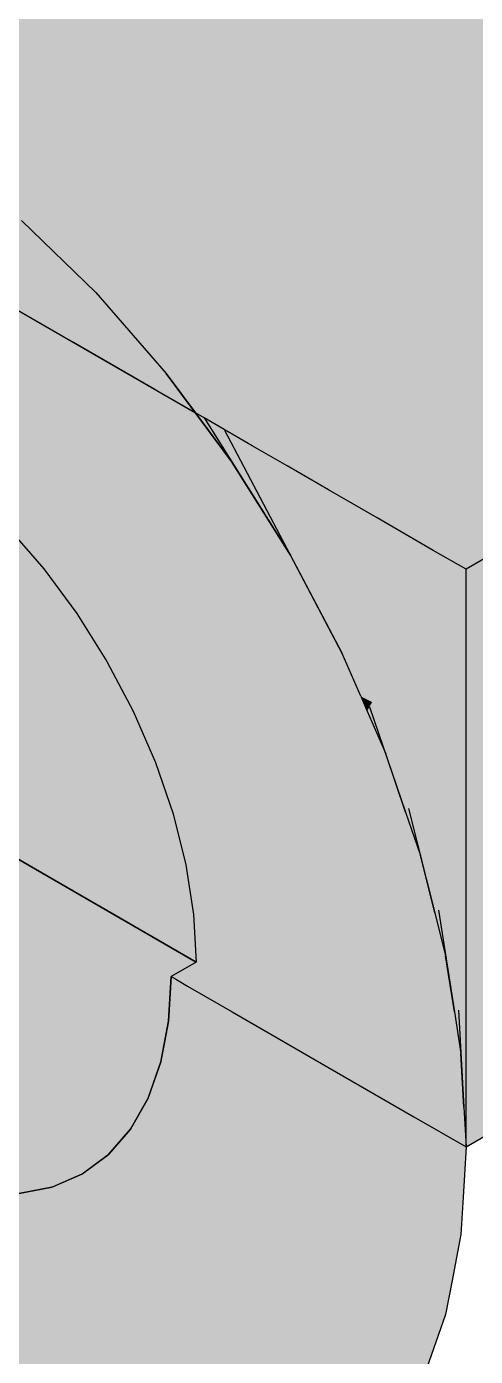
# Model space of a CAD drawing. Extents: x 0 to 297, y 0 to 210.
# Drawn here: x 219.28 to 225.64, y 131.31 to 150.1 of the extents above; entities that cross this region are included whole.
import ezdxf

# ---------------------------------------------------------------- set-up
doc = ezdxf.new("R2010")
doc.units = 0
doc.layers.add('SOMBRA', color=8, linetype='CONTINUOUS')
doc.layers.add('VISIBLE', color=7, linetype='CONTINUOUS')

msp = doc.modelspace()

# ---------------------------------------------------------------- linework, layer by layer
at = {"layer": 'SOMBRA', "color": 253}
for points in [[(260.8315, 174.9701), (265.8094, 177.1344), (208.5337, 144.0663)], [(260.8315, 174.9701), (208.5337, 144.9238), (259.7943, 174.5191)], [(260.8315, 174.9701), (208.5337, 144.0663), (208.5337, 144.7759)], [(260.8315, 174.9701), (208.5337, 144.7759), (208.5337, 144.9238)], [(208.5337, 144.9238), (254.9197, 172.3997), (259.7943, 174.5191)], [(208.5337, 145.6187), (252.3231, 171.2707), (254.9197, 172.3997)], [(208.5337, 144.9238), (208.5337, 145.6187), (254.9197, 172.3997)], [(208.5337, 145.9889), (250.1163, 170.3112), (252.3231, 171.2707)], [(208.5337, 145.6187), (208.5337, 145.9889), (252.3231, 171.2707)], [(208.5337, 146.3035), (245.225, 168.1845), (250.1163, 170.3112)], [(208.5337, 145.9889), (208.5337, 146.3035), (250.1163, 170.3112)], [(208.5337, 147.0007), (243.9345, 167.6233), (245.225, 168.1845)], [(208.5337, 146.3035), (208.5337, 147.0007), (245.225, 168.1845)], [(208.5337, 147.1847), (240.1641, 165.984), (243.9345, 167.6233)], [(208.5337, 147.0007), (208.5337, 147.1847), (243.9345, 167.6233)], [(208.5337, 147.7222), (235.3761, 163.9022), (240.1641, 165.984)], [(208.5337, 147.1847), (208.5337, 147.7222), (240.1641, 165.984)], [(208.5337, 148.4048), (234.8636, 163.6794), (235.3761, 163.9022)], [(208.5337, 147.7222), (208.5337, 148.4048), (235.3761, 163.9022)], [(208.5337, 148.4778), (229.249, 161.2382), (234.8636, 163.6794)], [(208.5337, 148.4048), (208.5337, 148.4778), (234.8636, 163.6794)], [(208.5337, 149.2782), (223.2339, 158.6229), (229.249, 161.2382)], [(208.5337, 148.4778), (208.5337, 149.2782), (229.249, 161.2382)], [(208.5337, 149.2782), (208.5337, 150.1357), (223.2339, 158.6229)], [(219.2152, 147.3635), (219.948, 145.6413), (218.9137, 146.2384)], [(219.2152, 147.3635), (220.2662, 146.3447), (219.948, 145.6413)], [(221.2617, 145.2031), (220.2662, 146.3447), (208.9525, 139.8127)], [(220.2662, 146.3447), (221.1015, 144.9753), (219.948, 145.6413)], [(220.2662, 146.3447), (221.2617, 145.2031), (221.1015, 144.9753)], [(209.948, 138.6712), (221.2617, 145.2031), (208.9525, 139.8127)], [(222.1845, 143.9583), (221.2617, 145.2031), (209.948, 138.6712)], [(221.2617, 145.2031), (221.6768, 144.6431), (221.1015, 144.9753)], [(210.8708, 137.4263), (222.1845, 143.9583), (209.948, 138.6712)], [(223.019, 142.6314), (222.1845, 143.9583), (210.8708, 137.4263)], [(211.7053, 136.0995), (223.019, 142.6314), (210.8708, 137.4263)], [(223.7509, 141.2453), (223.019, 142.6314), (211.7053, 136.0995)], [(212.4371, 134.7134), (223.7509, 141.2453), (211.7053, 136.0995)], [(221.295, 137.3518), (221.1854, 138.051), (221.539, 138.2551)], [(221.295, 137.3518), (221.539, 138.2551), (221.649, 137.5526)], [(221.295, 137.3518), (209.8717, 131.519), (221.1854, 138.051)], [(221.295, 137.3518), (221.649, 137.5526), (221.2955, 137.3484)], [(221.3322, 136.6802), (221.2955, 137.3484), (221.649, 137.5526)], [(221.3322, 136.6802), (221.649, 137.5526), (221.6859, 136.8812)], [(221.295, 137.3518), (209.9644, 130.9276), (209.8717, 131.519)], [(209.9644, 130.9276), (221.295, 137.3518), (221.2955, 137.3484)], [(209.9644, 130.9276), (221.2955, 137.3484), (209.9818, 130.8165)], [(221.3322, 136.6802), (209.9818, 130.8165), (221.2955, 137.3484)], [(221.3322, 136.6802), (221.6859, 136.8812), (221.3324, 136.677)], [(221.3322, 136.6802), (210.0128, 130.2513), (209.9818, 130.8165)], [(210.0128, 130.2513), (221.3322, 136.6802), (221.3324, 136.677)], [(210.0128, 130.2513), (221.3324, 136.677), (210.0187, 130.1451)], [(221.2957, 136.0512), (210.0187, 130.1451), (221.3324, 136.677)], [(221.3324, 136.677), (221.4075, 136.6337), (221.2955, 136.0482)], [(221.4075, 136.6337), (221.3699, 135.9939), (221.2955, 136.0482)], [(221.4075, 136.6337), (221.5644, 136.5431), (221.3699, 135.9939)], [(221.5644, 136.5431), (221.5255, 135.8805), (221.3699, 135.9939)], [(221.5644, 136.5431), (221.8181, 136.3966), (221.5255, 135.8805)], [(221.8181, 136.3966), (221.777, 135.697), (221.5255, 135.8805)], [(221.8181, 136.3966), (222.1955, 136.1787), (221.777, 135.697)], [(222.1955, 136.1787), (222.1513, 135.424), (221.777, 135.697)], [(222.1955, 136.1787), (222.7438, 135.8621), (222.1513, 135.424)], [(209.9876, 129.6158), (221.2955, 136.0482), (209.9818, 129.5163)], [(209.9876, 129.6158), (221.2957, 136.0512), (221.2955, 136.0482)], [(221.2957, 136.0512), (209.9876, 129.6158), (210.0187, 130.1451)], [(221.2955, 136.0482), (221.3699, 135.9939), (221.1854, 135.4728)], [(221.3699, 135.9939), (221.2579, 135.4085), (221.1854, 135.4728)], [(221.3699, 135.9939), (221.5255, 135.8805), (221.2579, 135.4085)], [(221.5255, 135.8805), (221.4095, 135.2741), (221.2579, 135.4085)], [(221.5255, 135.8805), (221.777, 135.697), (221.4095, 135.2741)], [(222.7438, 135.8621), (222.6948, 135.0276), (222.1513, 135.424)], [(222.7438, 135.8621), (223.5469, 135.3985), (222.6948, 135.0276)], [(221.777, 135.697), (221.6545, 135.0568), (221.4095, 135.2741)], [(221.777, 135.697), (222.1513, 135.424), (221.6545, 135.0568)], [(221.1854, 135.4728), (221.2579, 135.4085), (221.004, 134.9606)], [(221.2579, 135.4085), (221.0734, 134.8874), (221.004, 134.9606)], [(221.2579, 135.4085), (221.4095, 135.2741), (221.0734, 134.8874)], [(222.1513, 135.424), (222.0192, 134.7335), (221.6545, 135.0568)], [(222.1513, 135.424), (222.6948, 135.0276), (222.0192, 134.7335)], [(223.5469, 135.3985), (223.491, 134.4469), (222.6948, 135.0276)], [(223.5469, 135.3985), (224.7662, 134.6945), (223.491, 134.4469)], [(221.4095, 135.2741), (221.2184, 134.7343), (221.0734, 134.8874)], [(221.4095, 135.2741), (221.6545, 135.0568), (221.2184, 134.7343)], [(221.004, 134.9606), (221.0734, 134.8874), (220.7545, 134.5204)], [(221.6545, 135.0568), (221.4528, 134.4869), (221.2184, 134.7343)], [(221.6545, 135.0568), (222.0192, 134.7335), (221.4528, 134.4869)], [(222.6948, 135.0276), (222.5487, 134.2639), (222.0192, 134.7335)], [(222.6948, 135.0276), (223.491, 134.4469), (222.5487, 134.2639)], [(221.0734, 134.8874), (220.8195, 134.4395), (220.7545, 134.5204)], [(221.0734, 134.8874), (221.2184, 134.7343), (220.8195, 134.4395)], [(221.2184, 134.7343), (220.9554, 134.2704), (220.8195, 134.4395)], [(221.2184, 134.7343), (221.4528, 134.4869), (220.9554, 134.2704)], [(222.0192, 134.7335), (221.8015, 134.1188), (221.4528, 134.4869)], [(222.0192, 134.7335), (222.5487, 134.2639), (221.8015, 134.1188)], [(224.7662, 134.6945), (224.7, 133.5651), (223.491, 134.4469)], [(224.7662, 134.6945), (225.4627, 133.5591), (224.7, 133.5651)], [(224.7662, 134.6945), (225.5043, 134.2684), (225.4627, 133.5591)], [(220.7545, 134.5204), (220.8195, 134.4395), (220.441, 134.1596)], [(220.8195, 134.4395), (220.5006, 134.0725), (220.441, 134.1596)], [(220.8195, 134.4395), (220.9554, 134.2704), (220.5006, 134.0725)], [(221.4528, 134.4869), (221.1751, 133.9971), (220.9554, 134.2704)], [(221.4528, 134.4869), (221.8015, 134.1188), (221.1751, 133.9971)], [(223.491, 134.4469), (223.3245, 133.576), (222.5487, 134.2639)], [(223.491, 134.4469), (224.7, 133.5651), (223.3245, 133.576)], [(220.9554, 134.2704), (220.6251, 133.8903), (220.5006, 134.0725)], [(220.9554, 134.2704), (221.1751, 133.9971), (220.6251, 133.8903)], [(222.5487, 134.2639), (222.308, 133.584), (221.8015, 134.1188)], [(222.5487, 134.2639), (223.3245, 133.576), (222.308, 133.584)], [(220.441, 134.1596), (220.5006, 134.0725), (220.069, 133.8846)], [(220.5006, 134.0725), (220.1221, 133.7926), (220.069, 133.8846)], [(220.5006, 134.0725), (220.6251, 133.8903), (220.1221, 133.7926)], [(221.8015, 134.1188), (221.502, 133.5904), (221.1751, 133.9971)], [(221.8015, 134.1188), (222.308, 133.584), (221.502, 133.5904)], [(220.069, 133.8846), (220.1221, 133.7926), (219.6448, 133.6999)], [(220.6251, 133.8903), (220.2331, 133.6005), (220.1221, 133.7926)], [(220.6251, 133.8903), (220.8264, 133.5958), (220.2331, 133.6005)], [(221.1751, 133.9971), (220.8264, 133.5958), (220.6251, 133.8903)], [(221.1751, 133.9971), (221.502, 133.5904), (220.8264, 133.5958)], [(219.6448, 133.6999), (219.6905, 133.6048), (219.1757, 133.6088)], [(220.1221, 133.7926), (219.6905, 133.6048), (219.6448, 133.6999)], [(220.1221, 133.7926), (220.2331, 133.6005), (219.6905, 133.6048)], [(219.2917, 133.3099), (218.7585, 133.3141), (218.6984, 133.5161)], [(219.2132, 133.5121), (219.2917, 133.3099), (218.6984, 133.5161)], [(219.6905, 133.6048), (219.2132, 133.5121), (219.1757, 133.6088)], [(219.6905, 133.6048), (219.7861, 133.4059), (219.2132, 133.5121)], [(219.7861, 133.4059), (219.2917, 133.3099), (219.2132, 133.5121)], [(220.2331, 133.6005), (219.7861, 133.4059), (219.6905, 133.6048)], [(220.2331, 133.6005), (220.4125, 133.2898), (219.7861, 133.4059)], [(220.8264, 133.5958), (220.4125, 133.2898), (220.2331, 133.6005)], [(220.8264, 133.5958), (221.1258, 133.1575), (220.4125, 133.2898)], [(221.502, 133.5904), (221.1258, 133.1575), (220.8264, 133.5958)], [(221.502, 133.5904), (221.9768, 132.9998), (221.1258, 133.1575)], [(222.308, 133.584), (221.9768, 132.9998), (221.502, 133.5904)], [(222.308, 133.584), (223.05, 132.8008), (221.9768, 132.9998)], [(223.3245, 133.576), (223.05, 132.8008), (222.308, 133.584)], [(223.3245, 133.576), (224.5023, 132.5316), (223.05, 132.8008)], [(224.7, 133.5651), (224.5023, 132.5316), (223.3245, 133.576)], [(224.7, 133.5651), (225.3076, 132.3823), (224.5023, 132.5316)], [(224.7, 133.5651), (225.4317, 133.0314), (225.3076, 132.3823)], [(225.4627, 133.5591), (225.4317, 133.0314), (224.7, 133.5651)], [(219.4185, 132.983), (218.8555, 132.9874), (218.7585, 133.3141)], [(219.2917, 133.3099), (219.4185, 132.983), (218.7585, 133.3141)], [(219.7861, 133.4059), (219.9405, 133.0843), (219.2917, 133.3099)], [(219.9405, 133.0843), (219.4185, 132.983), (219.2917, 133.3099)], [(220.4125, 133.2898), (219.9405, 133.0843), (219.7861, 133.4059)], [(220.4125, 133.2898), (220.6794, 132.8274), (219.9405, 133.0843)], [(221.1258, 133.1575), (220.6794, 132.8274), (220.4125, 133.2898)], [(219.9405, 133.0843), (220.1703, 132.6058), (219.4185, 132.983)], [(220.6794, 132.8274), (220.1703, 132.6058), (219.9405, 133.0843)], [(221.1258, 133.1575), (221.5608, 132.521), (220.6794, 132.8274)], [(221.9768, 132.9998), (221.5608, 132.521), (221.1258, 133.1575)], [(219.6073, 132.4965), (219, 132.5013), (218.8555, 132.9874)], [(219.4185, 132.983), (219.6073, 132.4965), (218.8555, 132.9874)], [(220.1703, 132.6058), (219.6073, 132.4965), (219.4185, 132.983)], [(221.9768, 132.9998), (222.6723, 132.1346), (221.5608, 132.521)], [(223.05, 132.8008), (222.6723, 132.1346), (221.9768, 132.9998)], [(220.6794, 132.8274), (221.0671, 132.1559), (220.1703, 132.6058)], [(221.5608, 132.521), (221.0671, 132.1559), (220.6794, 132.8274)], [(223.05, 132.8008), (224.1765, 131.6116), (222.6723, 132.1346)], [(224.5023, 132.5316), (224.1765, 131.6116), (223.05, 132.8008)], [(220.1703, 132.6058), (220.5041, 131.9109), (219.6073, 132.4965)], [(221.0671, 132.1559), (220.5041, 131.9109), (220.1703, 132.6058)], [(221.5608, 132.521), (222.1979, 131.5886), (221.0671, 132.1559)], [(222.6723, 132.1346), (222.1979, 131.5886), (221.5608, 132.521)], [(224.5023, 132.5316), (225.0106, 131.3216), (224.1765, 131.6116)], [(224.5023, 132.5316), (225.2152, 131.8994), (225.0106, 131.3216)], [(225.3076, 132.3823), (225.2152, 131.8994), (224.5023, 132.5316)], [(219.8814, 131.79), (219.2098, 131.7953), (219, 132.5013)], [(219.6073, 132.4965), (219.8814, 131.79), (219, 132.5013)], [(220.5041, 131.9109), (219.8814, 131.79), (219.6073, 132.4965)], [(221.0671, 132.1559), (221.6349, 131.1724), (220.5041, 131.9109)], [(222.1979, 131.5886), (221.6349, 131.1724), (221.0671, 132.1559)], [(222.6723, 132.1346), (223.7283, 130.8209), (222.1979, 131.5886)], [(224.1765, 131.6116), (223.7283, 130.8209), (222.6723, 132.1346)], [(219.5171, 130.7611), (218.7086, 130.911), (218.5007, 131.9267)], [(219.2098, 131.7953), (219.5171, 130.7611), (218.5007, 131.9267)], [(220.283, 130.7551), (219.5171, 130.7611), (219.2098, 131.7953)], [(219.8814, 131.79), (220.283, 130.7551), (219.2098, 131.7953)], [(220.5041, 131.9109), (220.9929, 130.8929), (219.8814, 131.79)], [(220.9929, 130.8929), (220.283, 130.7551), (219.8814, 131.79)], [(221.6349, 131.1724), (220.9929, 130.8929), (220.5041, 131.9109)], [(222.1979, 131.5886), (223.1653, 130.173), (221.6349, 131.1724)], [(223.7283, 130.8209), (223.1653, 130.173), (222.1979, 131.5886)], [(224.1765, 131.6116), (224.5769, 130.3952), (223.7283, 130.8209)], [(224.1765, 131.6116), (224.8584, 130.8918), (224.5769, 130.3952)], [(225.0106, 131.3216), (224.8584, 130.8918), (224.1765, 131.6116)]]:
    msp.add_solid(points, dxfattribs=at)
at = {"layer": 'SOMBRA', "color": 252}
for points in [[(211.7628, 145.0784), (208.5337, 144.0663), (265.8094, 177.1344)], [(211.7628, 145.0784), (265.8094, 177.1344), (266.5475, 176.7083)], [(217.0975, 146.7504), (211.7628, 145.0784), (266.5475, 176.7083)], [(217.0975, 146.7504), (266.5475, 176.7083), (267.7668, 176.0043)], [(220.6109, 147.8515), (217.0975, 146.7504), (267.7668, 176.0043)], [(220.6109, 147.8515), (267.7668, 176.0043), (268.5699, 175.5407)], [(223.0096, 148.6033), (220.6109, 147.8515), (268.5699, 175.5407)], [(223.0096, 148.6033), (268.5699, 175.5407), (269.1182, 175.2241)], [(264.9473, 162.6636), (282.78, 175.5014), (225.5043, 142.4333)], [(224.6611, 149.1209), (223.0096, 148.6033), (269.1182, 175.2241)], [(224.6611, 149.1209), (269.1182, 175.2241), (269.4957, 175.0062)], [(225.771, 149.4688), (224.6611, 149.1209), (269.4957, 175.0062)], [(225.5043, 134.2684), (279.5509, 166.3244), (282.78, 167.3365)], [(282.78, 167.3365), (229.4989, 137.1441), (225.5043, 134.2684)], [(224.7662, 134.6945), (274.2162, 164.6524), (279.5509, 166.3244)], [(225.5043, 134.2684), (224.7662, 134.6945), (279.5509, 166.3244)], [(223.5469, 135.3985), (270.7028, 163.5513), (274.2162, 164.6524)], [(224.7662, 134.6945), (223.5469, 135.3985), (274.2162, 164.6524)], [(222.7438, 135.8621), (268.3041, 162.7995), (270.7028, 163.5513)], [(223.5469, 135.3985), (222.7438, 135.8621), (270.7028, 163.5513)], [(222.1955, 136.1787), (266.6526, 162.2819), (268.3041, 162.7995)], [(222.7438, 135.8621), (222.1955, 136.1787), (268.3041, 162.7995)], [(251.001, 152.6236), (264.9473, 162.6636), (225.5043, 139.8912)], [(264.9473, 162.6636), (225.5043, 142.4333), (225.5043, 139.8912)], [(221.8181, 136.3966), (265.5427, 161.934), (266.6526, 162.2819)], [(222.1955, 136.1787), (221.8181, 136.3966), (266.6526, 162.2819)], [(221.5644, 136.5431), (264.8563, 161.7189), (265.5427, 161.934)], [(221.8181, 136.3966), (221.5644, 136.5431), (265.5427, 161.934)], [(221.4075, 136.6337), (264.5278, 161.6159), (264.8563, 161.7189)], [(221.5644, 136.5431), (221.4075, 136.6337), (264.8563, 161.7189)], [(221.4075, 136.6337), (221.3324, 136.677), (264.5278, 161.6159)], [(221.6859, 136.8812), (226.7859, 149.7869), (264.5278, 161.6159)], [(239.4089, 144.2784), (251.001, 152.6236), (225.5043, 137.9031)], [(251.001, 152.6236), (225.5043, 139.8912), (225.5043, 137.9031)], [(212.6306, 141.701), (225.771, 149.4688), (226.4574, 149.6839)], [(212.7057, 141.6577), (212.6306, 141.701), (226.4574, 149.6839)], [(212.7057, 141.6577), (226.4574, 149.6839), (226.7859, 149.7869)], [(221.6859, 136.8812), (213.0592, 141.8618), (226.7859, 149.7869)], [(212.4737, 141.7916), (224.6611, 149.1209), (225.771, 149.4688)], [(212.6306, 141.701), (212.4737, 141.7916), (225.771, 149.4688)], [(212.22, 141.9381), (223.0096, 148.6033), (224.6611, 149.1209)], [(212.4737, 141.7916), (212.22, 141.9381), (224.6611, 149.1209)], [(211.8425, 142.156), (220.6109, 147.8515), (223.0096, 148.6033)], [(212.22, 141.9381), (211.8425, 142.156), (223.0096, 148.6033)], [(211.2942, 142.4725), (217.0975, 146.7504), (220.6109, 147.8515)], [(211.8425, 142.156), (211.2942, 142.4725), (220.6109, 147.8515)], [(221.7977, 144.5733), (221.6768, 144.6431), (222.1845, 143.9583)], [(222.0797, 144.4105), (221.7977, 144.5733), (223.019, 142.6314)], [(222.4776, 144.1808), (222.0797, 144.4105), (223.7509, 141.2453)], [(224.1036, 140.5939), (222.4776, 144.1808), (224.0139, 140.6389)], [(224.1036, 140.5939), (222.9727, 143.895), (222.4776, 144.1808)], [(229.4989, 137.1441), (239.4089, 144.2784), (225.5043, 136.2505)], [(239.4089, 144.2784), (225.5043, 137.9031), (225.5043, 136.2505)], [(224.3337, 140.4784), (222.9727, 143.895), (224.1036, 140.5939)], [(224.3337, 140.4784), (223.5604, 143.5557), (222.9727, 143.895)], [(224.694, 140.2977), (223.5604, 143.5557), (224.3337, 140.4784)], [(224.694, 140.2977), (224.2455, 143.1601), (223.5604, 143.5557)], [(225.1865, 140.0506), (224.2455, 143.1601), (224.694, 140.2977)], [(225.1865, 140.0506), (225.0408, 142.7009), (224.2455, 143.1601)], [(217.3726, 139.3715), (219.5293, 142.4397), (219.0232, 143.02)], [(219.1733, 142.2383), (219.0232, 143.02), (219.5293, 142.4397)], [(225.5043, 139.8912), (225.0408, 142.7009), (225.1865, 140.0506)], [(225.5043, 139.8912), (225.5043, 142.4333), (225.0408, 142.7009)], [(217.3726, 139.3715), (219.9984, 141.8069), (219.5293, 142.4397)], [(219.1733, 142.2383), (219.5293, 142.4397), (219.1757, 142.2355)], [(219.6426, 141.6058), (219.1757, 142.2355), (219.5293, 142.4397)], [(219.6426, 141.6058), (219.5293, 142.4397), (219.9984, 141.8069)], [(219.6426, 141.6058), (207.862, 135.7036), (219.1757, 142.2355)], [(217.3726, 139.3715), (220.4226, 141.1324), (219.9984, 141.8069)], [(219.6426, 141.6058), (219.9984, 141.8069), (219.6448, 141.6027)], [(220.067, 140.9315), (219.6448, 141.6027), (219.9984, 141.8069)], [(220.067, 140.9315), (219.9984, 141.8069), (220.4226, 141.1324)], [(219.6426, 141.6058), (208.2569, 135.1709), (207.862, 135.7036)], [(208.2569, 135.1709), (219.6426, 141.6058), (219.6448, 141.6027)], [(208.2569, 135.1709), (219.6448, 141.6027), (208.3311, 135.0708)], [(220.067, 140.9315), (208.3311, 135.0708), (219.6448, 141.6027)], [(217.5266, 136.8934), (223.7509, 141.2453), (212.4371, 134.7134)], [(217.5266, 136.8934), (224.0139, 140.6389), (223.7509, 141.2453)], [(217.3726, 139.3715), (220.7946, 140.4278), (220.4226, 141.1324)], [(220.067, 140.9315), (220.4226, 141.1324), (220.069, 140.9283)], [(220.4393, 140.227), (220.069, 140.9283), (220.4226, 141.1324)], [(220.4393, 140.227), (220.4226, 141.1324), (220.7946, 140.4278)], [(220.067, 140.9315), (208.6882, 134.503), (208.3311, 135.0708)], [(208.6882, 134.503), (220.067, 140.9315), (220.069, 140.9283)], [(208.6882, 134.503), (220.069, 140.9283), (208.7553, 134.3963)], [(220.4393, 140.227), (208.7553, 134.3963), (220.069, 140.9283)], [(217.5266, 136.8934), (224.1044, 140.4302), (224.0139, 140.6389)], [(224.1389, 140.4909), (224.0139, 140.6389), (224.1044, 140.4302)], [(224.1389, 140.4909), (224.1036, 140.5939), (224.0139, 140.6389)], [(224.1765, 140.5573), (224.1036, 140.5939), (224.1389, 140.4909)], [(217.3726, 139.3715), (221.1081, 139.7051), (220.7946, 140.4278)], [(217.5266, 136.8934), (219.2781, 137.6436), (224.1044, 140.4302)], [(219.2781, 137.6436), (224.3675, 139.8237), (224.1044, 140.4302)], [(220.4393, 140.227), (220.7946, 140.4278), (220.441, 140.2237)], [(220.753, 139.5044), (220.441, 140.2237), (220.7946, 140.4278)], [(220.753, 139.5044), (220.7946, 140.4278), (221.1081, 139.7051)], [(224.1389, 140.4909), (224.1044, 140.4302), (224.3675, 139.8237)], [(224.6923, 139.0519), (224.1765, 140.5573), (224.1389, 140.4909)], [(224.6923, 139.0519), (224.1389, 140.4909), (224.649, 139.0021)], [(224.6923, 139.0519), (224.3337, 140.4784), (224.1765, 140.5573)], [(224.8591, 139.2439), (224.3337, 140.4784), (224.6923, 139.0519)], [(224.8591, 139.2439), (224.694, 140.2977), (224.3337, 140.4784)], [(220.4393, 140.227), (209.0685, 133.8032), (208.7553, 134.3963)], [(209.0685, 133.8032), (220.4393, 140.227), (220.441, 140.2237)], [(209.0685, 133.8032), (220.441, 140.2237), (209.1273, 133.6917)], [(220.753, 139.5044), (209.1273, 133.6917), (220.441, 140.2237)], [(225.2087, 139.6462), (224.694, 140.2977), (224.8591, 139.2439)], [(225.2087, 139.6462), (225.1865, 140.0506), (224.694, 140.2977)], [(225.4467, 139.9201), (225.1865, 140.0506), (225.2087, 139.6462)], [(225.5043, 137.9031), (225.4467, 139.9201), (225.2087, 139.6462)], [(225.5043, 137.9031), (225.5043, 139.8912), (225.4467, 139.9201)], [(212.7907, 133.8982), (224.3675, 139.8237), (219.2781, 137.6436)], [(212.7907, 133.8982), (213.0538, 133.2917), (224.3675, 139.8237)], [(219.8226, 136.2155), (224.3675, 139.8237), (213.0538, 133.2917)], [(217.3726, 139.3715), (221.3576, 138.9767), (221.1081, 139.7051)], [(219.8226, 136.2155), (224.649, 139.0021), (224.3675, 139.8237)], [(220.753, 139.5044), (221.1081, 139.7051), (220.7545, 139.501)], [(221.0028, 138.7761), (220.7545, 139.501), (221.1081, 139.7051)], [(221.0028, 138.7761), (221.1081, 139.7051), (221.3576, 138.9767)], [(220.753, 139.5044), (209.3912, 133.0834), (209.1273, 133.6917)], [(209.3912, 133.0834), (220.753, 139.5044), (220.7545, 139.501)], [(209.3912, 133.0834), (220.7545, 139.501), (209.4408, 132.969)], [(221.0028, 138.7761), (209.4408, 132.969), (220.7545, 139.501)], [(225.3123, 137.7611), (225.2087, 139.6462), (224.8591, 139.2439)], [(225.5043, 137.9031), (225.2087, 139.6462), (225.3123, 137.7611)], [(217.3726, 139.3715), (221.6859, 136.8812), (221.649, 137.5526)], [(217.3726, 139.3715), (221.649, 137.5526), (221.539, 138.2551)], [(217.3726, 139.3715), (221.539, 138.2551), (221.3576, 138.9767)], [(225.1143, 137.6148), (224.8591, 139.2439), (224.6923, 139.0519)], [(225.3123, 137.7611), (224.8591, 139.2439), (225.1143, 137.6148)], [(219.8226, 136.2155), (224.8584, 138.3908), (224.649, 139.0021)], [(221.0028, 138.7761), (221.3576, 138.9767), (221.004, 138.7726)], [(221.1845, 138.0544), (221.004, 138.7726), (221.3576, 138.9767)], [(221.1845, 138.0544), (221.3576, 138.9767), (221.539, 138.2551)], [(224.6923, 139.0519), (224.649, 139.0021), (224.8584, 138.3908)], [(225.1143, 137.6148), (224.6923, 139.0519), (225.063, 137.5768)], [(221.0028, 138.7761), (209.6508, 132.3559), (209.4408, 132.969)], [(209.6508, 132.3559), (221.0028, 138.7761), (221.004, 138.7726)], [(209.6508, 132.3559), (221.004, 138.7726), (209.6903, 132.2406)], [(221.1845, 138.0544), (209.6903, 132.2406), (221.004, 138.7726)], [(213.3353, 132.4701), (224.8584, 138.3908), (219.8226, 136.2155)], [(213.3353, 132.4701), (213.5447, 131.8588), (224.8584, 138.3908)], [(220.2367, 134.7903), (224.8584, 138.3908), (213.5447, 131.8588)], [(220.2367, 134.7903), (225.063, 137.5768), (224.8584, 138.3908)], [(221.1845, 138.0544), (221.539, 138.2551), (221.1854, 138.051)], [(221.1845, 138.0544), (209.843, 131.6332), (209.6903, 132.2406)], [(209.843, 131.6332), (221.1845, 138.0544), (221.1854, 138.051)], [(209.843, 131.6332), (221.1854, 138.051), (209.8717, 131.519)], [(225.5043, 136.2505), (225.5043, 137.9031), (225.3123, 137.7611)], [(225.1143, 137.6148), (225.063, 137.5768), (225.2152, 136.9712)], [(225.3979, 136.2042), (225.3123, 137.7611), (225.1143, 137.6148)], [(225.3979, 136.2042), (225.1143, 137.6148), (225.3393, 136.1787)], [(225.5043, 136.2505), (225.3123, 137.7611), (225.3979, 136.2042)], [(220.2367, 134.7903), (225.2152, 136.9712), (225.063, 137.5768)], [(229.4989, 137.1441), (225.5043, 134.8378), (225.5043, 134.2684)], [(229.4989, 137.1441), (225.5043, 136.2505), (225.5043, 134.8378)], [(213.7493, 131.0448), (225.2152, 136.9712), (220.2367, 134.7903)], [(213.7493, 131.0448), (213.9015, 130.4392), (225.2152, 136.9712)], [(220.5129, 133.3922), (225.2152, 136.9712), (213.9015, 130.4392)], [(220.5129, 133.3922), (225.3393, 136.1787), (225.2152, 136.9712)], [(213.3353, 132.4701), (219.8226, 136.2155), (213.0538, 133.2917)], [(220.5129, 133.3922), (225.4317, 135.5892), (225.3393, 136.1787)], [(225.3979, 136.2042), (225.3393, 136.1787), (225.4317, 135.5892)], [(225.5043, 134.8378), (225.5043, 136.2505), (225.3979, 136.2042)], [(225.5043, 134.8378), (225.3979, 136.2042), (225.4733, 134.8318)], [(214.0256, 129.6468), (225.4317, 135.5892), (220.5129, 133.3922)], [(214.0256, 129.6468), (214.118, 129.0572), (225.4317, 135.5892)], [(220.647, 132.0453), (225.4317, 135.5892), (214.118, 129.0572)], [(220.647, 132.0453), (225.4733, 134.8318), (225.4317, 135.5892)], [(213.7493, 131.0448), (220.2367, 134.7903), (213.5447, 131.8588)], [(220.647, 132.0453), (225.5043, 134.2684), (225.4733, 134.8318)], [(225.5043, 134.8378), (225.4733, 134.8318), (225.5043, 134.2684)], [(214.1596, 128.2998), (225.5043, 134.2684), (220.647, 132.0453)], [(214.1596, 128.2998), (214.1906, 127.7364), (225.5043, 134.2684)], [(220.6363, 130.7726), (225.5043, 134.2684), (214.1906, 127.7364)], [(220.6363, 130.7726), (225.4627, 133.5591), (225.5043, 134.2684)], [(220.6363, 130.7726), (225.4317, 133.0314), (225.4627, 133.5591)], [(214.0256, 129.6468), (220.5129, 133.3922), (213.9015, 130.4392)], [(220.4812, 129.5958), (225.4317, 133.0314), (214.118, 126.4994)], [(214.149, 127.0271), (214.118, 126.4994), (225.4317, 133.0314)], [(214.149, 127.0271), (225.4317, 133.0314), (220.6363, 130.7726)], [(220.4812, 129.5958), (225.3076, 132.3823), (225.4317, 133.0314)], [(220.4812, 129.5958), (225.2152, 131.8994), (225.3076, 132.3823)], [(214.1596, 128.2998), (220.647, 132.0453), (214.118, 129.0572)], [(220.1842, 128.5351), (225.2152, 131.8994), (213.9015, 125.3674)], [(213.9938, 125.8503), (213.9015, 125.3674), (225.2152, 131.8994)], [(213.9938, 125.8503), (225.2152, 131.8994), (220.4812, 129.5958)], [(220.1842, 128.5351), (225.0106, 131.3216), (225.2152, 131.8994)], [(220.1842, 128.5351), (224.8584, 130.8918), (225.0106, 131.3216)]]:
    msp.add_solid(points, dxfattribs=at)
at = {"layer": 'SOMBRA', "color": 254}
for points in [[(212.2139, 150.1066), (212.3612, 150.0215), (256.7191, 175.6315)], [(212.3612, 150.0215), (234.5946, 152.1012), (256.7191, 175.6315)], [(282.78, 175.5014), (226.605, 143.604), (225.5043, 142.4333)], [(212.3612, 150.0215), (221.6768, 144.6431), (234.5946, 152.1012)], [(221.6768, 144.6431), (234.3075, 151.7959), (234.5946, 152.1012)], [(221.6768, 144.6431), (221.7977, 144.5733), (234.3075, 151.7959)], [(221.7977, 144.5733), (233.6377, 151.0835), (234.3075, 151.7959)], [(221.7977, 144.5733), (222.0797, 144.4105), (233.6377, 151.0835)], [(222.0797, 144.4105), (232.6927, 150.0785), (233.6377, 151.0835)], [(222.0797, 144.4105), (222.4776, 144.1808), (232.6927, 150.0785)], [(222.4776, 144.1808), (231.517, 148.828), (232.6927, 150.0785)], [(222.4776, 144.1808), (222.9727, 143.895), (231.517, 148.828)], [(222.9727, 143.895), (230.1212, 147.3435), (231.517, 148.828)], [(220.2662, 146.3447), (219.2152, 147.3635), (207.9015, 140.8315)], [(222.9727, 143.895), (223.5604, 143.5557), (230.1212, 147.3435)], [(223.5604, 143.5557), (228.494, 145.613), (230.1212, 147.3435)], [(208.9525, 139.8127), (220.2662, 146.3447), (207.9015, 140.8315)], [(223.5604, 143.5557), (224.2455, 143.1601), (228.494, 145.613)], [(224.2455, 143.1601), (226.605, 143.604), (228.494, 145.613)], [(224.2455, 143.1601), (225.0408, 142.7009), (226.605, 143.604)], [(225.0408, 142.7009), (225.5043, 142.4333), (226.605, 143.604)], [(221.1859, 135.4756), (209.9818, 129.5163), (221.2955, 136.0482)], [(221.0049, 134.963), (209.8717, 128.9408), (221.1854, 135.4728)], [(209.8891, 129.0319), (221.1854, 135.4728), (209.8717, 128.9408)], [(209.8891, 129.0319), (221.1859, 135.4756), (221.1854, 135.4728)], [(221.1859, 135.4756), (209.8891, 129.0319), (209.9818, 129.5163)], [(220.7557, 134.5225), (209.6903, 128.4286), (221.004, 134.9606)], [(209.719, 128.5097), (221.004, 134.9606), (209.6903, 128.4286)], [(209.719, 128.5097), (221.0049, 134.963), (221.004, 134.9606)], [(221.0049, 134.963), (209.719, 128.5097), (209.8717, 128.9408)], [(220.4425, 134.1614), (209.4408, 127.9884), (220.7545, 134.5204)], [(209.4803, 128.058), (220.7545, 134.5204), (209.4408, 127.9884)], [(209.4803, 128.058), (220.7557, 134.5225), (220.7545, 134.5204)], [(220.7557, 134.5225), (209.4803, 128.058), (209.6903, 128.4286)], [(220.0708, 133.8859), (209.1273, 127.6277), (220.441, 134.1596)], [(209.1769, 127.6847), (220.441, 134.1596), (209.1273, 127.6277)], [(209.1769, 127.6847), (220.4425, 134.1614), (220.441, 134.1596)], [(220.4425, 134.1614), (209.1769, 127.6847), (209.4408, 127.9884)], [(219.6469, 133.7008), (208.7553, 127.3526), (220.069, 133.8846)], [(208.8142, 127.3961), (220.069, 133.8846), (208.7553, 127.3526)], [(208.8142, 127.3961), (220.0708, 133.8859), (220.069, 133.8846)], [(220.0708, 133.8859), (208.8142, 127.3961), (209.1273, 127.6277)], [(219.178, 133.6093), (208.3311, 127.168), (219.6448, 133.6999)], [(208.3983, 127.1972), (219.6448, 133.6999), (208.3311, 127.168)], [(208.3983, 127.1972), (219.6469, 133.7008), (219.6448, 133.6999)], [(219.6469, 133.7008), (208.3983, 127.1972), (208.7553, 127.3526)]]:
    msp.add_solid(points, dxfattribs=at)
at = {"layer": 'VISIBLE'}
for p, q in [((282.78, 175.5014), (225.5043, 142.4333)), ((225.5043, 134.2684), (282.78, 167.3365)), ((212.3612, 150.0215), (221.6768, 144.6431)), ((219.2152, 147.3635), (220.2662, 146.3447)), ((219.948, 145.6413), (218.9137, 146.2384)), ((220.2662, 146.3447), (221.2617, 145.2031)), ((221.1015, 144.9753), (219.948, 145.6413)), ((221.2617, 145.2031), (221.6768, 144.6431)), ((222.1845, 143.9583), (221.2617, 145.2031)), ((221.6768, 144.6431), (221.1015, 144.9753)), ((221.7977, 144.5733), (221.6768, 144.6431)), ((221.6768, 144.6431), (222.1845, 143.9583)), ((222.0797, 144.4105), (221.7977, 144.5733)), ((221.7977, 144.5733), (223.019, 142.6314)), ((222.4776, 144.1808), (222.0797, 144.4105)), ((222.0797, 144.4105), (223.7509, 141.2453)), ((222.9727, 143.895), (222.4776, 144.1808)), ((223.019, 142.6314), (222.1845, 143.9583)), ((223.5604, 143.5557), (222.9727, 143.895)), ((224.2455, 143.1601), (223.5604, 143.5557)), ((225.0408, 142.7009), (224.2455, 143.1601)), ((219.0232, 143.02), (219.5293, 142.4397)), ((225.5043, 142.4333), (225.0408, 142.7009)), ((223.7509, 141.2453), (223.019, 142.6314)), ((219.5293, 142.4397), (219.9984, 141.8069)), ((225.5043, 139.8912), (225.5043, 142.4333)), ((221.6859, 136.8812), (213.0592, 141.8618)), ((219.9984, 141.8069), (220.4226, 141.1324)), ((224.0139, 140.6389), (223.7509, 141.2453)), ((220.4226, 141.1324), (220.7946, 140.4278)), ((224.0139, 140.6389), (224.1044, 140.4302)), ((220.7946, 140.4278), (221.1081, 139.7051)), ((224.1044, 140.4302), (224.3675, 139.8237)), ((224.1389, 140.4909), (224.649, 139.0021)), ((225.5043, 137.9031), (225.5043, 139.8912)), ((221.1081, 139.7051), (221.3576, 138.9767)), ((224.649, 139.0021), (224.3675, 139.8237)), ((217.3726, 139.3715), (221.6859, 136.8812)), ((221.3576, 138.9767), (221.539, 138.2551)), ((224.649, 139.0021), (224.8584, 138.3908)), ((224.6923, 139.0519), (225.063, 137.5768)), ((225.063, 137.5768), (224.8584, 138.3908)), ((221.539, 138.2551), (221.649, 137.5526)), ((225.5043, 136.2505), (225.5043, 137.9031)), ((225.1143, 137.6148), (225.3393, 136.1787)), ((221.649, 137.5526), (221.6859, 136.8812)), ((225.063, 137.5768), (225.2152, 136.9712)), ((221.6859, 136.8812), (221.3324, 136.677)), ((225.3393, 136.1787), (225.2152, 136.9712)), ((221.2955, 136.0482), (221.3324, 136.677)), ((221.3324, 136.677), (221.2957, 136.0512)), ((221.3324, 136.677), (221.4075, 136.6337)), ((221.4075, 136.6337), (221.5644, 136.5431)), ((221.5644, 136.5431), (221.8181, 136.3966)), ((221.8181, 136.3966), (222.1955, 136.1787)), ((222.1955, 136.1787), (222.7438, 135.8621)), ((225.3393, 136.1787), (225.4317, 135.5892)), ((225.3979, 136.2042), (225.4733, 134.8318)), ((225.5043, 134.8378), (225.5043, 136.2505)), ((221.1854, 135.4728), (221.2955, 136.0482)), ((221.2955, 136.0482), (221.1859, 135.4756)), ((221.2957, 136.0512), (221.2955, 136.0482)), ((222.7438, 135.8621), (223.5469, 135.3985)), ((225.4733, 134.8318), (225.4317, 135.5892)), ((221.004, 134.9606), (221.1854, 135.4728)), ((221.1854, 135.4728), (221.0049, 134.963)), ((221.1859, 135.4756), (221.1854, 135.4728)), ((223.5469, 135.3985), (224.7662, 134.6945)), ((220.7545, 134.5204), (221.004, 134.9606)), ((221.004, 134.9606), (220.7557, 134.5225)), ((221.0049, 134.963), (221.004, 134.9606)), ((225.4733, 134.8318), (225.5043, 134.2684)), ((225.5043, 134.2684), (225.5043, 134.8378)), ((224.7662, 134.6945), (225.5043, 134.2684)), ((220.441, 134.1596), (220.7545, 134.5204)), ((220.7545, 134.5204), (220.4425, 134.1614)), ((220.7557, 134.5225), (220.7545, 134.5204)), ((225.5043, 134.2684), (225.4627, 133.5591)), ((220.069, 133.8846), (220.441, 134.1596)), ((220.441, 134.1596), (220.0708, 133.8859)), ((220.4425, 134.1614), (220.441, 134.1596)), ((219.6448, 133.6999), (220.069, 133.8846)), ((220.069, 133.8846), (219.6469, 133.7008)), ((220.0708, 133.8859), (220.069, 133.8846)), ((219.1757, 133.6088), (219.6448, 133.6999)), ((219.6448, 133.6999), (219.178, 133.6093)), ((219.6469, 133.7008), (219.6448, 133.6999)), ((225.4627, 133.5591), (225.4317, 133.0314)), ((225.4317, 133.0314), (225.3076, 132.3823)), ((225.3076, 132.3823), (225.2152, 131.8994)), ((225.2152, 131.8994), (225.0106, 131.3216)), ((225.0106, 131.3216), (224.8584, 130.8918))]:
    msp.add_line(p, q, dxfattribs=at)

doc.saveas('drawing.dxf')
